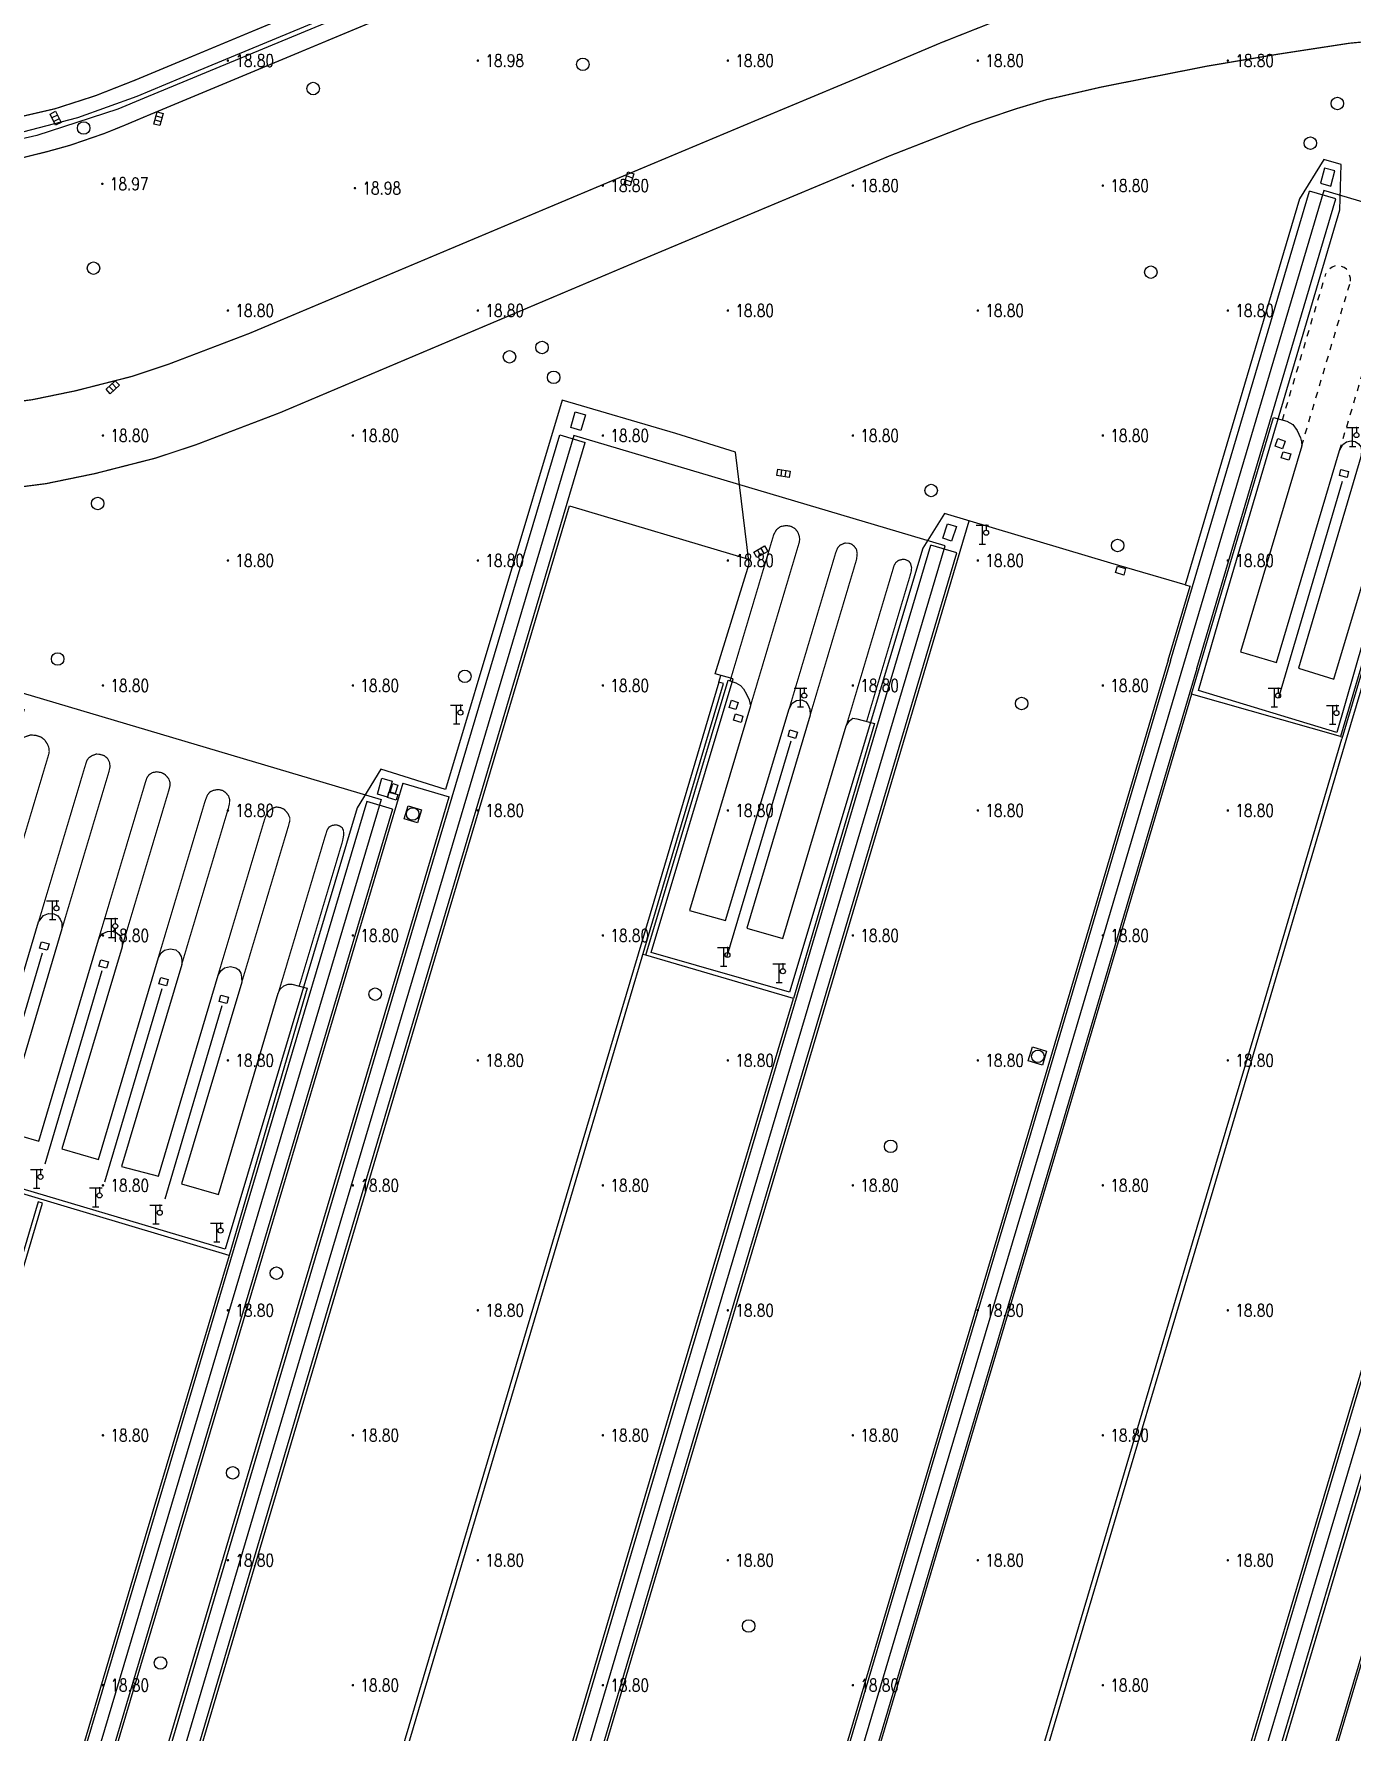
# Model space of a CAD drawing. Extents: x 404846 to 408477, y 3390929 to 3392894.
# Drawn here: x 405675.8 to 405781.2, y 3392080.7 to 3392216.5 of the extents above; entities that cross this region are included whole.
import ezdxf
from ezdxf.enums import TextEntityAlignment as Align

# ---------------------------------------------------------------- set-up
doc = ezdxf.new("R2010")
doc.units = 0
doc.header["$LTSCALE"] = 0.5
doc.header["$PDSIZE"] = 0.2
doc.linetypes.add('X6', pattern=[2, 1, -1])
doc.layers.get('0').update_dxf_attribs({"linetype": 'CONTINUOUS'})
for name, color, linetype in [('3221', 6, 'CONTINUOUS'), ('DLSS', 4, 'CONTINUOUS'), ('DMTZ', 3, 'CONTINUOUS'), ('FZTZ', 7, 'CONTINUOUS'), ('GCD', 1, 'CONTINUOUS'), ('GXYZ', 2, 'CONTINUOUS'), ('JMD', 6, 'CONTINUOUS'), ('SXSS', 5, 'CONTINUOUS'), ('ZBTZ', 3, 'CONTINUOUS')]:
    doc.layers.add(name, color=color, linetype=linetype)
doc.styles.add('HZ', font='rs.shx', dxfattribs={"width": 0.8, "bigfont": 'hztxt.shx'})
doc.linetypes.add('10422', pattern='A,0.75,[150,AAA.SHX,S=0.5,R=0,X=0,Y=0.5],1.5,[177,AAA.SHX,S=1,R=0,X=0,Y=0.4],0.75', length=3)
doc.linetypes.add('1161', pattern='A,0,[149,AAA.SHX,S=0.15,R=0,X=0,Y=0],-1.6', length=1.6)
doc.linetypes.add('444', pattern='A,4.5,[145,AAA.SHX,S=1,R=0,X=0,Y=1],4.5,-0.5,[146,AAA.SHX,S=1,R=0,X=0,Y=0],-0.5', length=10)
doc.linetypes.add('447', pattern='A,8,-1,[148,AAA.SHX,S=1,R=0,X=0,Y=0],-1', length=10)

# ---------------------------------------------------------------- blocks, each defined once
blk = doc.blocks.new('gc063')
for p, q in [((-1, 3), (1, 3)), ((0, 0), (0, 3)), ((0.6, 3), (0.6, 2.2)), ((-0.5, 0), (0.5, 0))]:
    blk.add_line(p, q)
blk.add_circle((0.6, 1.8), 0.4)
blk.add_point((0.6, 3))
blk.add_point((0.6, 3))
blk = doc.blocks.new('GC200')
at = {"linetype": 'Continuous', "const_width": 0.2, "flags": 128}
blk.add_lwpolyline([(-0.1, 0, 1), (0.1, 0, 1)], format="xyb", close=True, dxfattribs=at)
blk = doc.blocks.new('gc188')
blk.add_circle((0, 0), 1)
blk = doc.blocks.new('gc041')
for p, q in [((-1, 0.5), (1, 0.5)), ((-1, -0.5), (-1, 0.5)), ((-0.33, 0.5), (-0.33, -0.5)), ((0.33, 0.5), (0.33, -0.5)), ((1, 0.5), (1, -0.5)), ((1, -0.5), (-1, -0.5))]:
    blk.add_line(p, q)

msp = doc.modelspace()

# ---------------------------------------------------------------- linework, layer by layer
at = {"layer": '3221', "color": 6}
for points in [[(405706.649, 3391850.685, 18.768), (405713.45, 3391873.597, 18.754), (405724.524, 3391910.98, 19.064), (405747.301, 3391987.873, 18.801), (405752.403, 3392004.992, 18.933), (405764.451, 3392045.636, 18.664), (405769.767, 3392063.639, 18.898), (405778.372, 3392092.657, 19.108), (405786.346, 3392119.458, 18.959), (405797.526, 3392157.268, 18.912), (405808.752, 3392195.177, 19.006), (405779.027, 3392203.979, 19.006), (405767.798, 3392166.058, 18.912), (405756.626, 3392128.274, 18.959), (405748.655, 3392101.484, 19.108), (405740.042, 3392072.435, 18.898), (405734.729, 3392054.447, 18.664), (405722.687, 3392013.824, 18.933), (405717.577, 3391996.678, 18.801), (405694.8, 3391919.784, 19.064), (405683.732, 3391882.419, 18.754), (405676.931, 3391859.507, 18.768)], [(405656.815, 3391865.421, 18.904), (405663.947, 3391889.484, 18.832), (405673.601, 3391922.051, 19.102), (405682.555, 3391952.282, 19.021), (405698.002, 3392004.483, 18.826), (405714.597, 3392060.396, 18.702), (405728.27, 3392106.602, 18.868), (405737.271, 3392136.92, 18.824), (405748.746, 3392175.566, 18.854), (405719.028, 3392184.39, 18.854), (405707.553, 3392145.743, 18.824), (405698.548, 3392115.412, 18.868), (405684.878, 3392069.216, 18.702), (405668.283, 3392013.303, 18.826), (405668.276, 3392013.279, 18.826), (405652.831, 3391961.082, 19.021), (405643.879, 3391930.858, 19.102), (405634.225, 3391898.293, 18.832), (405627.093, 3391874.231, 18.904)], [(405591.149, 3391884.858, 18.832), (405598.223, 3391908.662, 18.706), (405611.076, 3391952.105, 19.111), (405624.605, 3391997.713, 18.694), (405633.198, 3392026.817, 18.71), (405649.716, 3392082.725, 18.648), (405656.256, 3392104.721, 18.913), (405663.755, 3392129.915, 18.994), (405673.907, 3392164.089, 18.841), (405703.623, 3392155.261, 18.841), (405693.469, 3392121.08, 18.994), (405685.969, 3392095.882, 18.913), (405679.431, 3392073.891, 18.648), (405679.446, 3392073.942, 18.648), (405662.929, 3392018.038, 18.71), (405654.331, 3391988.915, 18.694), (405640.8, 3391943.299, 19.111), (405627.938, 3391899.832, 18.706), (405620.865, 3391876.028, 18.832)]]:
    msp.add_polyline3d(points, close=True, dxfattribs=at)
at = {"layer": 'DLSS', "linetype": 'Continuous', "const_width": 0.1, "flags": 128}
for points, elevation in [([(405683.977, 3392212.837), (405694.634, 3392217.277), (405715.475, 3392225.967), (405735.762, 3392234.441), (405753.933, 3392242.026)], 18.648), ([(405685.131, 3392210.067), (405695.788, 3392214.508), (405716.63, 3392223.199), (405736.918, 3392231.672), (405755.089, 3392239.257)], 18.648), ([(405776.302, 3392223.373), (405774.025, 3392222.974), (405768.1, 3392221.888), (405764.438, 3392221.108), (405761.072, 3392220.209), (405757.731, 3392219.213), (405752.394, 3392217.388), (405748.406, 3392215.809), (405741.827, 3392213.03), (405733.218, 3392209.433), (405721.742, 3392204.62)], 18.766), ([(405828.07, 3392209.561), (405819.953, 3392211.911), (405816.414, 3392212.867), (405810.794, 3392214.244), (405806.958, 3392215), (405801.128, 3392215.835), (405794.946, 3392216.368), (405790.781, 3392216.463), (405787.188, 3392216.318), (405784.955, 3392216.138), (405781.075, 3392215.77)], 18.74), ([(405781.075, 3392215.77), (405775.351, 3392214.892), (405769.717, 3392213.942), (405761.26, 3392212.271), (405756.82, 3392211.248), (405754.355, 3392210.507), (405750.898, 3392209.332), (405744.35, 3392206.78), (405735.821, 3392203.216), (405724.349, 3392198.405)], 18.753), ([(405683.977, 3392212.837), (405680.755, 3392211.57), (405677.517, 3392210.527), (405674.904, 3392209.923), (405671.607, 3392209.353), (405668.297, 3392209.001), (405664.04, 3392208.791), (405661.636, 3392208.833), (405658.952, 3392208.989), (405655.078, 3392209.482), (405651.993, 3392210.033), (405648.87, 3392210.898), (405641.454, 3392213.141), (405637.223, 3392213.924)], 18.516), ([(405685.131, 3392210.067), (405682.975, 3392209.157), (405681.434, 3392208.537), (405678.71, 3392207.6), (405676.88, 3392207.094), (405674.05, 3392206.393), (405670.482, 3392205.793)], 18.478), ([(405693.078, 3392192.554), (405721.742, 3392204.62)], 18.639), ([(405724.349, 3392198.405), (405695.501, 3392186.198)], 18.639), ([(405671.602, 3392186.717), (405675.69, 3392187.244), (405679.193, 3392187.966), (405683.67, 3392189.109), (405686.589, 3392190.08), (405693.078, 3392192.554)], 18.638), ([(405624.948, 3392187.934), (405639.758, 3392183.651), (405643.281, 3392182.634), (405647.114, 3392181.598), (405649.406, 3392181.085), (405653.374, 3392180.392), (405656.694, 3392179.997), (405661.573, 3392179.665), (405666.986, 3392179.588), (405672.473, 3392179.97), (405676.813, 3392180.531), (405680.722, 3392181.335), (405685.587, 3392182.578), (405688.875, 3392183.671), (405695.501, 3392186.198)], 18.61), ([(405735.025, 3392176.449), (405735.243, 3392176.842), (405735.565, 3392177.097), (405736.05, 3392177.18), (405736.408, 3392177.115), (405736.728, 3392176.932), (405736.949, 3392176.661), (405737.07, 3392176.323), (405737.102, 3392176.083), (405737.069, 3392175.84)], 19.076), ([(405735.025, 3392176.449), (405731.539, 3392164.754)], 19.046), ([(405737.069, 3392175.84), (405733.17, 3392162.761)], 19.04), ([(405739.976, 3392174.974), (405740.132, 3392175.378), (405740.325, 3392175.605), (405740.707, 3392175.771), (405741.025, 3392175.768), (405741.242, 3392175.698), (405741.456, 3392175.529), (405741.65, 3392175.267), (405741.702, 3392174.932), (405741.655, 3392174.473)], 19.094), ([(405739.976, 3392174.974), (405736.262, 3392162.515)], 19.043), ([(405741.655, 3392174.473), (405737.941, 3392162.014)], 19.043), ([(405744.546, 3392173.612), (405744.654, 3392173.979), (405744.789, 3392174.214), (405745.016, 3392174.391), (405745.374, 3392174.484), (405745.563, 3392174.453), (405745.84, 3392174.324), (405745.971, 3392174.143), (405746.058, 3392173.796), (405746.022, 3392173.498), (405745.943, 3392173.195)], 19.128), ([(405744.546, 3392173.612), (405740.832, 3392161.152)], 19.043), ([(405745.943, 3392173.195), (405742.458, 3392161.502)], 19.046), ([(405674.572, 3392159.624), (405674.794, 3392160.004), (405675.064, 3392160.245), (405675.572, 3392160.421), (405676.019, 3392160.382), (405676.408, 3392160.254), (405676.694, 3392160.024), (405676.923, 3392159.675), (405677.03, 3392159.405), (405677.059, 3392159.102), (405677.026, 3392158.891)], 18.813), ([(405677.026, 3392158.891), (405673.208, 3392146.116)], 18.897), ([(405679.956, 3392158.015), (405680.084, 3392158.396), (405680.223, 3392158.589), (405680.491, 3392158.767), (405680.817, 3392158.889), (405681.089, 3392158.877), (405681.445, 3392158.77), (405681.718, 3392158.556), (405681.88, 3392158.236), (405681.931, 3392157.896), (405681.83, 3392157.455)], 18.812), ([(405679.956, 3392158.015), (405676.204, 3392145.462)], 18.897), ([(405681.83, 3392157.455), (405678.079, 3392144.904)], 18.897), ([(405684.742, 3392156.585), (405684.874, 3392156.991), (405685.05, 3392157.238), (405685.315, 3392157.408), (405685.669, 3392157.473), (405686.047, 3392157.406), (405686.323, 3392157.259), (405686.615, 3392156.925), (405686.714, 3392156.645), (405686.721, 3392156.348), (405686.637, 3392156.018)], 18.787), ([(405684.742, 3392156.585), (405680.993, 3392144.039)], 18.897), ([(405686.637, 3392156.018), (405682.888, 3392143.475)], 18.886), ([(405689.538, 3392155.151), (405685.791, 3392142.613)], 18.869), ([(405689.538, 3392155.151), (405689.719, 3392155.615), (405689.912, 3392155.856), (405690.172, 3392155.981), (405690.578, 3392156.057), (405690.933, 3392155.979), (405691.189, 3392155.8), (405691.414, 3392155.526), (405691.496, 3392155.252), (405691.48, 3392154.94), (405691.405, 3392154.593)], 18.79), ([(405691.405, 3392154.593), (405687.659, 3392142.058)], 18.852), ([(405694.31, 3392153.725), (405690.565, 3392141.194)], 18.852), ([(405696.208, 3392153.158), (405696.311, 3392153.566), (405696.31, 3392153.797), (405696.156, 3392154.133), (405695.861, 3392154.471), (405695.573, 3392154.598), (405695.22, 3392154.659), (405694.924, 3392154.558), (405694.672, 3392154.389), (405694.495, 3392154.183), (405694.31, 3392153.725)], 18.811), ([(405696.208, 3392153.158), (405692.464, 3392140.63)], 18.851), ([(405699.13, 3392152.285), (405695.388, 3392139.761)], 18.851), ([(405699.13, 3392152.285), (405699.307, 3392152.837), (405699.454, 3392153.053), (405699.694, 3392153.182), (405700.016, 3392153.23), (405700.284, 3392153.143), (405700.492, 3392153.009), (405700.596, 3392152.788), (405700.627, 3392152.449), (405700.515, 3392151.871)], 18.779), ([(405700.515, 3392151.871), (405697.068, 3392140.334)], 18.848)]:
    msp.add_lwpolyline(points, dxfattribs=dict(at, elevation=elevation))
at = {"layer": 'DLSS', "linetype": 'X6', "flags": 128}
for points, elevation in [([(405775.724, 3392185.613), (405779.198, 3392197.313)], 18.919), ([(405781.174, 3392196.726), (405781.174, 3392196.984), (405780.996, 3392197.481), (405780.843, 3392197.68), (405780.662, 3392197.823), (405780.299, 3392197.937), (405779.971, 3392197.954), (405779.693, 3392197.858), (405779.442, 3392197.678), (405779.302, 3392197.539), (405779.198, 3392197.313)], 18.895), ([(405777.265, 3392183.562), (405781.174, 3392196.726)], 18.922), ([(405780.298, 3392183.172), (405784.067, 3392195.867)], 18.922)]:
    msp.add_lwpolyline(points, dxfattribs=dict(at, elevation=elevation))
at = {"layer": 'DMTZ', "linetype": '10422', "flags": 128}
for points, elevation in [([(405780.374, 3392160.29), (405768.447, 3392163.683), (405775.002, 3392185.81), (405776.073, 3392185.518), (405776.325, 3392185.409), (405776.55, 3392185.263), (405776.895, 3392184.778), (405777.169, 3392184.209), (405777.257, 3392183.865), (405777.265, 3392183.562), (405772.377, 3392167.064), (405775.249, 3392166.223), (405780.298, 3392183.172), (405780.559, 3392183.672), (405780.847, 3392183.869), (405781.218, 3392183.948), (405781.533, 3392183.894), (405781.809, 3392183.717), (405782.028, 3392183.453), (405782.061, 3392183.08), (405782.005, 3392182.665), (405777.004, 3392165.763), (405779.834, 3392164.891), (405784.91, 3392181.802), (405785.148, 3392182.255), (405785.463, 3392182.442), (405785.857, 3392182.499), (405786.163, 3392182.464), (405786.871, 3392182.272), (405780.374, 3392160.29)], 19.088), ([(405733.17, 3392162.761), (405728.299, 3392146.371), (405731.174, 3392145.57), (405736.262, 3392162.515), (405736.498, 3392162.953), (405736.839, 3392163.189), (405737.288, 3392163.219), (405737.585, 3392163.061), (405737.759, 3392162.865), (405737.922, 3392162.484), (405737.941, 3392162.014), (405732.885, 3392144.957), (405735.755, 3392144.132), (405740.832, 3392161.152), (405741.077, 3392161.55), (405741.35, 3392161.755), (405741.685, 3392161.717), (405743.077, 3392161.33), (405736.599, 3392139.334), (405724.798, 3392142.789), (405731.383, 3392164.808), (405731.986, 3392164.602), (405732.372, 3392164.368), (405732.598, 3392164.112), (405732.858, 3392163.678), (405733.066, 3392163.22), (405733.17, 3392162.761)], 19.126)]:
    msp.add_lwpolyline(points, close=True, dxfattribs=dict(at, elevation=elevation))
for points, elevation in [([(405670.546, 3392148.088), (405671.87, 3392147.724), (405672.179, 3392147.612), (405672.531, 3392147.277), (405672.979, 3392146.635), (405673.085, 3392146.393), (405673.208, 3392146.116), (405668.499, 3392130.17), (405671.39, 3392129.34), (405676.204, 3392145.462), (405676.597, 3392145.964), (405676.993, 3392146.131), (405677.438, 3392146.099), (405677.76, 3392145.936), (405677.94, 3392145.684), (405678.058, 3392145.384), (405678.079, 3392144.904), (405673.307, 3392128.765), (405676.219, 3392127.928), (405680.993, 3392144.039), (405681.127, 3392144.298), (405681.307, 3392144.501), (405681.736, 3392144.702), (405682.105, 3392144.717), (405682.424, 3392144.613), (405682.658, 3392144.423), (405682.841, 3392144.147), (405682.887, 3392143.802), (405682.888, 3392143.475), (405678.064, 3392127.308), (405680.991, 3392126.454), (405685.791, 3392142.613)], 19.162), ([(405685.791, 3392142.613), (405686.005, 3392142.977), (405686.29, 3392143.211), (405686.739, 3392143.3), (405687.196, 3392143.216), (405687.433, 3392143.02), (405687.616, 3392142.698), (405687.673, 3392142.392), (405687.659, 3392142.058), (405682.841, 3392125.894), (405685.815, 3392125.106), (405690.565, 3392141.194), (405690.787, 3392141.55), (405691.089, 3392141.792), (405691.568, 3392141.897), (405691.994, 3392141.797), (405692.227, 3392141.629), (405692.402, 3392141.362), (405692.451, 3392141.032), (405692.464, 3392140.63), (405687.651, 3392124.513), (405690.602, 3392123.653), (405695.388, 3392139.761), (405695.545, 3392140.088), (405695.826, 3392140.349), (405696.172, 3392140.485), (405696.475, 3392140.491), (405697.704, 3392140.167), (405691.45, 3392118.777), (405664.225, 3392126.895)], 19.085)]:
    msp.add_lwpolyline(points, dxfattribs=dict(at, elevation=elevation))
at = {"layer": 'FZTZ', "linetype": 'Continuous', "flags": 128}
for points, elevation in [([(405775.365, 3392184.142), (405775.952, 3392183.936), (405775.738, 3392183.325), (405775.151, 3392183.531), (405775.365, 3392184.142)], 20.9), ([(405763.027, 3392173.217), (405762.382, 3392173.412), (405762.539, 3392173.93), (405763.183, 3392173.735), (405763.027, 3392173.217)], 19.69), ([(405732.186, 3392163.023), (405731.995, 3392162.446), (405731.459, 3392162.624), (405731.651, 3392163.2), (405732.186, 3392163.023)], 21.071), ([(405704.948, 3392156.406), (405704.739, 3392155.731), (405704.342, 3392155.854), (405704.552, 3392156.529), (405704.948, 3392156.406)], 20.028), ([(405704.116, 3392155.414), (405704.245, 3392155.855), (405704.953, 3392155.648), (405704.823, 3392155.206), (405704.116, 3392155.414)], 19.601), ([(405705.457, 3392153.714), (405705.778, 3392154.761), (405706.834, 3392154.438), (405706.513, 3392153.39), (405705.457, 3392153.714)], 18.845), ([(405756.862, 3392135.116), (405756.526, 3392134.01), (405755.39, 3392134.356), (405755.726, 3392135.462), (405756.862, 3392135.116)], 18.903)]:
    msp.add_lwpolyline(points, close=True, dxfattribs=dict(at, elevation=elevation))
at = {"layer": 'JMD', "linetype": '447', "flags": 128}
for points, elevation in [([(405816.503, 3392266.29), (405812.762, 3392264.878), (405805.715, 3392261.965), (405799.605, 3392259.524), (405785.217, 3392253.344), (405757.973, 3392241.903), (405742.912, 3392235.692), (405713.201, 3392223.206), (405684.653, 3392211.389)], 21.801), ([(405684.653, 3392211.389), (405682.538, 3392210.5), (405678.199, 3392209.071), (405676.075, 3392208.393), (405673.166, 3392207.719), (405667.786, 3392207.022), (405664.441, 3392206.824), (405662.514, 3392207.009), (405659.572, 3392207.234), (405658.228, 3392207.204), (405655.953, 3392207.459), (405652.163, 3392208.292), (405649.632, 3392208.925), (405646.658, 3392209.792), (405635.016, 3392213.558), (405632.1, 3392213.329)], 21.471)]:
    msp.add_lwpolyline(points, dxfattribs=dict(at, elevation=elevation))
at = {"layer": 'JMD', "linetype": '444', "flags": 128}
for points, elevation in [([(405771.093, 3392171.148), (405780.319, 3392202.448), (405780.42, 3392206.06), (405779.026, 3392206.458), (405777.091, 3392203.321), (405767.94, 3392172.435), (405761.996, 3392174.17)], 20.604), ([(405727.196, 3392184.533), (405718.103, 3392187.222), (405708.759, 3392156.053), (405703.58, 3392157.682), (405701.696, 3392154.579), (405691.144, 3392119.282), (405664.545, 3392127.167), (405675.087, 3392162.506)], 20.427), ([(405761.996, 3392174.17), (405748.678, 3392178.14), (405746.946, 3392175.376), (405736.283, 3392139.834), (405725.214, 3392143.024), (405731.775, 3392164.899), (405730.341, 3392165.308), (405733.058, 3392174.125), (405731.974, 3392183.058), (405727.196, 3392184.533)], 20.604), ([(405775.43, 3392163.42), (405780.537, 3392180.72)], 20.604), ([(405782.196, 3392167.948), (405780.072, 3392160.63), (405768.999, 3392163.986), (405771.093, 3392171.148)], 20.604), ([(405736.382, 3392159.913), (405731.257, 3392142.618)], 20.389), ([(405676.49, 3392142.967), (405671.917, 3392127.491)], 20.472), ([(405681.272, 3392141.558), (405676.699, 3392126.083)], 20.354), ([(405686.061, 3392140.114), (405681.487, 3392124.638)], 20.354), ([(405690.874, 3392138.748), (405686.3, 3392123.272)], 20.339)]:
    msp.add_lwpolyline(points, dxfattribs=dict(at, elevation=elevation))
at = {"layer": 'JMD', "linetype": 'Continuous', "flags": 128}
for points, elevation in [([(405776.239, 3392182.404), (405775.633, 3392182.584), (405775.782, 3392183.084), (405776.387, 3392182.905), (405776.239, 3392182.404)], 20.9), ([(405780.908, 3392181.025), (405780.285, 3392181.176), (405780.401, 3392181.653), (405781.024, 3392181.502), (405780.908, 3392181.025)], 21.071), ([(405732.414, 3392161.42), (405731.811, 3392161.604), (405731.964, 3392162.109), (405732.567, 3392161.926), (405732.414, 3392161.42)], 21.045), ([(405736.772, 3392160.146), (405736.169, 3392160.329), (405736.322, 3392160.835), (405736.925, 3392160.652), (405736.772, 3392160.146)], 21.045), ([(405676.898, 3392143.186), (405676.29, 3392143.359), (405676.435, 3392143.869), (405677.044, 3392143.696), (405676.898, 3392143.186)], 21.17), ([(405681.647, 3392141.754), (405681.038, 3392141.927), (405681.183, 3392142.437), (405681.792, 3392142.263), (405681.647, 3392141.754)], 21.105), ([(405686.445, 3392140.335), (405685.836, 3392140.509), (405685.981, 3392141.019), (405686.59, 3392140.845), (405686.445, 3392140.335)], 21.067), ([(405691.26, 3392138.926), (405690.652, 3392139.1), (405690.797, 3392139.61), (405691.406, 3392139.436), (405691.26, 3392138.926)], 21.067)]:
    msp.add_lwpolyline(points, close=True, dxfattribs=dict(at, elevation=elevation))
at = {"layer": 'SXSS', "linetype": 'Continuous', "flags": 128}
for points, elevation in [([(405780.826, 3392159.993), (405787.269, 3392181.656), (405786.927, 3392181.758), (405780.471, 3392160.098)], 18.891), ([(405702.045, 3392066.966), (405710.062, 3392094.038), (405718.783, 3392123.396), (405725.791, 3392146.995), (405731.008, 3392164.53), (405730.64, 3392164.639), (405725.423, 3392147.104), (405718.415, 3392123.505), (405709.694, 3392094.147), (405701.679, 3392067.075)], 18.835), ([(405746.781, 3392046.353), (405763.519, 3392102.831), (405768.166, 3392118.525), (405774.2, 3392138.857), (405780.471, 3392160.098)], 18.858), ([(405747.128, 3392046.25), (405763.873, 3392102.726), (405768.521, 3392118.42), (405774.554, 3392138.752), (405780.826, 3392159.993)], 18.858), ([(405664.691, 3392082.999), (405676.51, 3392122.953), (405676.163, 3392123.056), (405664.342, 3392083.103)], 18.787)]:
    msp.add_lwpolyline(points, dxfattribs=dict(at, elevation=elevation))
at = {"layer": 'ZBTZ', "linetype": '1161', "flags": 128}
for points, elevation in [([(405637.583, 3392213.857), (405640.98, 3392212.008), (405648.23, 3392209.849), (405651.589, 3392208.924), (405653.607, 3392208.529), (405658.597, 3392207.82), (405663.313, 3392207.553), (405666.18, 3392207.597), (405670.144, 3392207.921), (405674.939, 3392208.672), (405679.351, 3392209.818), (405684.088, 3392211.548), (405688.683, 3392213.452), (405698.529, 3392217.544), (405712.323, 3392223.347), (405730.142, 3392230.78)], 18.875), ([(405766.767, 3392166.363), (405777.894, 3392203.938)], 18.959), ([(405780.003, 3392203.314), (405777.894, 3392203.938)], 19.005), ([(405768.876, 3392165.739), (405780.003, 3392203.314)], 18.959), ([(405683.841, 3392069.524), (405697.507, 3392115.72), (405706.512, 3392146.052), (405717.909, 3392184.436)], 18.812), ([(405685.885, 3392068.917), (405699.548, 3392115.115), (405708.553, 3392145.446), (405719.951, 3392183.83)], 18.812), ([(405717.909, 3392184.436), (405719.951, 3392183.83)], 18.853), ([(405686.103, 3392068.853), (405699.774, 3392115.048), (405708.778, 3392145.379), (405718.688, 3392178.752)], 18.811), ([(405718.688, 3392178.752), (405733.014, 3392174.484)], 18.85), ([(405715.812, 3392060.036), (405729.491, 3392106.24), (405738.492, 3392136.557), (405750.664, 3392177.548)], 18.813), ([(405713.523, 3392060.715), (405727.203, 3392106.918), (405736.204, 3392137.236), (405747.599, 3392175.612)], 18.812), ([(405749.677, 3392174.994), (405747.599, 3392175.612)], 18.853), ([(405715.615, 3392060.094), (405729.282, 3392106.302), (405738.283, 3392136.619), (405749.677, 3392174.994)], 18.812), ([(405767.94, 3392172.435), (405768.332, 3392172.319)], 18.821), ([(405766.585, 3392166.417), (405768.332, 3392172.319)], 18.919), ([(405766.585, 3392166.417), (405755.413, 3392128.634), (405747.442, 3392101.844), (405738.828, 3392072.794), (405733.518, 3392054.806)], 18.908), ([(405766.771, 3392166.362), (405755.599, 3392128.579), (405747.627, 3392101.789), (405739.014, 3392072.739), (405733.691, 3392054.755)], 18.908), ([(405768.875, 3392165.739), (405757.703, 3392127.955), (405749.731, 3392101.164), (405741.119, 3392072.116), (405735.802, 3392054.129)], 18.908), ([(405730.64, 3392164.639), (405730.794, 3392165.179)], 18.826), ([(405768.447, 3392163.683), (405757.868, 3392127.906), (405749.896, 3392101.115), (405741.284, 3392072.067), (405735.972, 3392054.078)], 18.909), ([(405780.374, 3392160.29), (405780.516, 3392160.248)], 18.969), ([(405796.259, 3392157.642), (405785.079, 3392119.834), (405777.105, 3392093.034), (405768.5, 3392064.014), (405763.19, 3392046.01)], 18.908), ([(405796.479, 3392157.577), (405785.299, 3392119.769), (405777.325, 3392092.968), (405768.72, 3392063.949), (405763.41, 3392045.945)], 18.908), ([(405705.365, 3392156.562), (405694.714, 3392120.709), (405687.214, 3392095.511), (405680.696, 3392073.573)], 18.847), ([(405705.365, 3392156.562), (405709.062, 3392155.464)], 18.833), ([(405798.534, 3392156.969), (405787.354, 3392119.159), (405779.379, 3392092.358), (405770.775, 3392063.34), (405765.462, 3392045.336)], 18.908), ([(405798.77, 3392156.9), (405787.589, 3392119.09), (405779.615, 3392092.288), (405771.011, 3392063.271), (405765.699, 3392045.266)], 18.908), ([(405702.468, 3392155.102), (405692.451, 3392121.382), (405684.951, 3392096.185), (405678.426, 3392074.243)], 18.85), ([(405683.599, 3392069.596), (405697.282, 3392115.787), (405706.287, 3392146.119), (405709.062, 3392155.464)], 18.807), ([(405704.527, 3392154.491), (405702.468, 3392155.102)], 18.843), ([(405704.527, 3392154.491), (405694.509, 3392120.77), (405687.009, 3392095.572), (405680.485, 3392073.635)], 18.85), ([(405798.979, 3392143.989), (405789.714, 3392112.655), (405782.36, 3392087.859), (405774.92, 3392062.823), (405768.984, 3392042.691)], 18.989), ([(405799.162, 3392143.935), (405789.896, 3392112.602), (405782.542, 3392087.805), (405775.102, 3392062.769), (405769.164, 3392042.637)], 18.989), ([(405724.798, 3392142.789), (405724.563, 3392142.859)], 18.826), ([(405713.294, 3392060.783), (405726.945, 3392106.995), (405736.599, 3392139.334)], 18.799), ([(405691.45, 3392118.777), (405684.744, 3392096.246), (405678.219, 3392074.304)], 18.849)]:
    msp.add_lwpolyline(points, dxfattribs=dict(at, elevation=elevation))
for points, elevation in [([(405778.772, 3392204.566), (405779.588, 3392204.343), (405779.919, 3392205.55), (405779.103, 3392205.774), (405778.772, 3392204.566)], 18.819), ([(405719.153, 3392186.281), (405719.969, 3392186.042), (405719.598, 3392184.78), (405718.782, 3392185.019), (405719.153, 3392186.281)], 18.925), ([(405748.922, 3392177.319), (405749.636, 3392177.089), (405749.261, 3392175.927), (405748.547, 3392176.157), (405748.922, 3392177.319)], 19.238), ([(405703.682, 3392156.955), (405704.498, 3392156.716), (405704.127, 3392155.454), (405703.312, 3392155.693), (405703.682, 3392156.955)], 18.728)]:
    msp.add_lwpolyline(points, close=True, dxfattribs=dict(at, elevation=elevation))

# ---------------------------------------------------------------- block references
at = {"layer": 'DLSS', "linetype": 'Continuous', "xscale": 0.5, "yscale": 0.5}
for p in [(405781.345, 3392183.51, 19.096), (405751.722, 3392175.7, 19.297), (405737.166, 3392162.668, 19.187), (405775.078, 3392162.667, 19.202), (405709.658, 3392161.311, 18.826), (405779.749, 3392161.274, 19.233), (405677.334, 3392145.653, 19.187), (405682.045, 3392144.224, 19.187), (405731.03, 3392141.912, 19.025), (405735.458, 3392140.608, 19.025), (405676.057, 3392124.161, 19.187), (405680.785, 3392122.669, 19.128), (405685.601, 3392121.289, 19.069), (405690.471, 3392119.856, 19.024)]:
    msp.add_blockref('gc063', p, dxfattribs=at)
at = {"layer": 'GCD', "linetype": 'Continuous'}
ref = msp.add_blockref('GC200', (405691.358, 3392214.379, 18.8), dxfattribs=dict(at, xscale=0.5, yscale=0.5, zscale=0.5))
ref.add_attrib('height', '18.80', dxfattribs={"linetype": 'Continuous', "height": 1, "style": 'HZ', "width": 0.8}).set_placement((405691.958, 3392214.379, 18.8), align=Align.MIDDLE_LEFT)
ref = msp.add_blockref('GC200', (405711.358, 3392214.379, 18.982), dxfattribs=dict(at, xscale=0.5, yscale=0.5, zscale=0.5))
ref.add_attrib('height', '18.98', dxfattribs={"linetype": 'Continuous', "height": 1, "style": 'HZ', "width": 0.8}).set_placement((405711.958, 3392214.379, 18.982), align=Align.MIDDLE_LEFT)
ref = msp.add_blockref('GC200', (405731.358, 3392214.379, 18.8), dxfattribs=dict(at, xscale=0.5, yscale=0.5, zscale=0.5))
ref.add_attrib('height', '18.80', dxfattribs={"linetype": 'Continuous', "height": 1, "style": 'HZ', "width": 0.8}).set_placement((405731.958, 3392214.379, 18.8), align=Align.MIDDLE_LEFT)
ref = msp.add_blockref('GC200', (405751.358, 3392214.379, 18.8), dxfattribs=dict(at, xscale=0.5, yscale=0.5, zscale=0.5))
ref.add_attrib('height', '18.80', dxfattribs={"linetype": 'Continuous', "height": 1, "style": 'HZ', "width": 0.8}).set_placement((405751.958, 3392214.379, 18.8), align=Align.MIDDLE_LEFT)
ref = msp.add_blockref('GC200', (405771.358, 3392214.379, 18.8), dxfattribs=dict(at, xscale=0.5, yscale=0.5, zscale=0.5))
ref.add_attrib('height', '18.80', dxfattribs={"linetype": 'Continuous', "height": 1, "style": 'HZ', "width": 0.8}).set_placement((405771.958, 3392214.379, 18.8), align=Align.MIDDLE_LEFT)
ref = msp.add_blockref('GC200', (405681.312, 3392204.523, 18.974), dxfattribs=dict(at, xscale=0.5, yscale=0.5, zscale=0.5))
ref.add_attrib('height', '18.97', dxfattribs={"linetype": 'Continuous', "height": 1, "style": 'HZ', "width": 0.8}).set_placement((405681.912, 3392204.523, 18.974), align=Align.MIDDLE_LEFT)
ref = msp.add_blockref('GC200', (405701.52, 3392204.176, 18.982), dxfattribs=dict(at, xscale=0.5, yscale=0.5, zscale=0.5))
ref.add_attrib('height', '18.98', dxfattribs={"linetype": 'Continuous', "height": 1, "style": 'HZ', "width": 0.8}).set_placement((405702.12, 3392204.176, 18.982), align=Align.MIDDLE_LEFT)
ref = msp.add_blockref('GC200', (405721.358, 3392204.379, 18.8), dxfattribs=dict(at, xscale=0.5, yscale=0.5, zscale=0.5))
ref.add_attrib('height', '18.80', dxfattribs={"linetype": 'Continuous', "height": 1, "style": 'HZ', "width": 0.8}).set_placement((405721.958, 3392204.379, 18.8), align=Align.MIDDLE_LEFT)
ref = msp.add_blockref('GC200', (405741.358, 3392204.379, 18.8), dxfattribs=dict(at, xscale=0.5, yscale=0.5, zscale=0.5))
ref.add_attrib('height', '18.80', dxfattribs={"linetype": 'Continuous', "height": 1, "style": 'HZ', "width": 0.8}).set_placement((405741.958, 3392204.379, 18.8), align=Align.MIDDLE_LEFT)
ref = msp.add_blockref('GC200', (405761.358, 3392204.379, 18.8), dxfattribs=dict(at, xscale=0.5, yscale=0.5, zscale=0.5))
ref.add_attrib('height', '18.80', dxfattribs={"linetype": 'Continuous', "height": 1, "style": 'HZ', "width": 0.8}).set_placement((405761.958, 3392204.379, 18.8), align=Align.MIDDLE_LEFT)
ref = msp.add_blockref('GC200', (405691.358, 3392194.379, 18.8), dxfattribs=dict(at, xscale=0.5, yscale=0.5, zscale=0.5))
ref.add_attrib('height', '18.80', dxfattribs={"linetype": 'Continuous', "height": 1, "style": 'HZ', "width": 0.8}).set_placement((405691.958, 3392194.379, 18.8), align=Align.MIDDLE_LEFT)
ref = msp.add_blockref('GC200', (405711.358, 3392194.379, 18.8), dxfattribs=dict(at, xscale=0.5, yscale=0.5, zscale=0.5))
ref.add_attrib('height', '18.80', dxfattribs={"linetype": 'Continuous', "height": 1, "style": 'HZ', "width": 0.8}).set_placement((405711.958, 3392194.379, 18.8), align=Align.MIDDLE_LEFT)
ref = msp.add_blockref('GC200', (405731.358, 3392194.379, 18.8), dxfattribs=dict(at, xscale=0.5, yscale=0.5, zscale=0.5))
ref.add_attrib('height', '18.80', dxfattribs={"linetype": 'Continuous', "height": 1, "style": 'HZ', "width": 0.8}).set_placement((405731.958, 3392194.379, 18.8), align=Align.MIDDLE_LEFT)
ref = msp.add_blockref('GC200', (405751.358, 3392194.379, 18.8), dxfattribs=dict(at, xscale=0.5, yscale=0.5, zscale=0.5))
ref.add_attrib('height', '18.80', dxfattribs={"linetype": 'Continuous', "height": 1, "style": 'HZ', "width": 0.8}).set_placement((405751.958, 3392194.379, 18.8), align=Align.MIDDLE_LEFT)
ref = msp.add_blockref('GC200', (405771.358, 3392194.379, 18.8), dxfattribs=dict(at, xscale=0.5, yscale=0.5, zscale=0.5))
ref.add_attrib('height', '18.80', dxfattribs={"linetype": 'Continuous', "height": 1, "style": 'HZ', "width": 0.8}).set_placement((405771.958, 3392194.379, 18.8), align=Align.MIDDLE_LEFT)
ref = msp.add_blockref('GC200', (405681.358, 3392184.379, 18.8), dxfattribs=dict(at, xscale=0.5, yscale=0.5, zscale=0.5))
ref.add_attrib('height', '18.80', dxfattribs={"linetype": 'Continuous', "height": 1, "style": 'HZ', "width": 0.8}).set_placement((405681.958, 3392184.379, 18.8), align=Align.MIDDLE_LEFT)
ref = msp.add_blockref('GC200', (405701.358, 3392184.379, 18.8), dxfattribs=dict(at, xscale=0.5, yscale=0.5, zscale=0.5))
ref.add_attrib('height', '18.80', dxfattribs={"linetype": 'Continuous', "height": 1, "style": 'HZ', "width": 0.8}).set_placement((405701.958, 3392184.379, 18.8), align=Align.MIDDLE_LEFT)
ref = msp.add_blockref('GC200', (405721.358, 3392184.379, 18.8), dxfattribs=dict(at, xscale=0.5, yscale=0.5, zscale=0.5))
ref.add_attrib('height', '18.80', dxfattribs={"linetype": 'Continuous', "height": 1, "style": 'HZ', "width": 0.8}).set_placement((405721.958, 3392184.379, 18.8), align=Align.MIDDLE_LEFT)
ref = msp.add_blockref('GC200', (405741.358, 3392184.379, 18.8), dxfattribs=dict(at, xscale=0.5, yscale=0.5, zscale=0.5))
ref.add_attrib('height', '18.80', dxfattribs={"linetype": 'Continuous', "height": 1, "style": 'HZ', "width": 0.8}).set_placement((405741.958, 3392184.379, 18.8), align=Align.MIDDLE_LEFT)
ref = msp.add_blockref('GC200', (405761.358, 3392184.379, 18.8), dxfattribs=dict(at, xscale=0.5, yscale=0.5, zscale=0.5))
ref.add_attrib('height', '18.80', dxfattribs={"linetype": 'Continuous', "height": 1, "style": 'HZ', "width": 0.8}).set_placement((405761.958, 3392184.379, 18.8), align=Align.MIDDLE_LEFT)
ref = msp.add_blockref('GC200', (405691.358, 3392174.379, 18.8), dxfattribs=dict(at, xscale=0.5, yscale=0.5, zscale=0.5))
ref.add_attrib('height', '18.80', dxfattribs={"linetype": 'Continuous', "height": 1, "style": 'HZ', "width": 0.8}).set_placement((405691.958, 3392174.379, 18.8), align=Align.MIDDLE_LEFT)
ref = msp.add_blockref('GC200', (405711.358, 3392174.379, 18.8), dxfattribs=dict(at, xscale=0.5, yscale=0.5, zscale=0.5))
ref.add_attrib('height', '18.80', dxfattribs={"linetype": 'Continuous', "height": 1, "style": 'HZ', "width": 0.8}).set_placement((405711.958, 3392174.379, 18.8), align=Align.MIDDLE_LEFT)
ref = msp.add_blockref('GC200', (405731.358, 3392174.379, 18.8), dxfattribs=dict(at, xscale=0.5, yscale=0.5, zscale=0.5))
ref.add_attrib('height', '18.80', dxfattribs={"linetype": 'Continuous', "height": 1, "style": 'HZ', "width": 0.8}).set_placement((405731.958, 3392174.379, 18.8), align=Align.MIDDLE_LEFT)
ref = msp.add_blockref('GC200', (405751.358, 3392174.379, 18.8), dxfattribs=dict(at, xscale=0.5, yscale=0.5, zscale=0.5))
ref.add_attrib('height', '18.80', dxfattribs={"linetype": 'Continuous', "height": 1, "style": 'HZ', "width": 0.8}).set_placement((405751.958, 3392174.379, 18.8), align=Align.MIDDLE_LEFT)
ref = msp.add_blockref('GC200', (405771.358, 3392174.379, 18.8), dxfattribs=dict(at, xscale=0.5, yscale=0.5, zscale=0.5))
ref.add_attrib('height', '18.80', dxfattribs={"linetype": 'Continuous', "height": 1, "style": 'HZ', "width": 0.8}).set_placement((405771.958, 3392174.379, 18.8), align=Align.MIDDLE_LEFT)
ref = msp.add_blockref('GC200', (405681.358, 3392164.379, 18.8), dxfattribs=dict(at, xscale=0.5, yscale=0.5, zscale=0.5))
ref.add_attrib('height', '18.80', dxfattribs={"linetype": 'Continuous', "height": 1, "style": 'HZ', "width": 0.8}).set_placement((405681.958, 3392164.379, 18.8), align=Align.MIDDLE_LEFT)
ref = msp.add_blockref('GC200', (405701.358, 3392164.379, 18.8), dxfattribs=dict(at, xscale=0.5, yscale=0.5, zscale=0.5))
ref.add_attrib('height', '18.80', dxfattribs={"linetype": 'Continuous', "height": 1, "style": 'HZ', "width": 0.8}).set_placement((405701.958, 3392164.379, 18.8), align=Align.MIDDLE_LEFT)
ref = msp.add_blockref('GC200', (405721.358, 3392164.379, 18.8), dxfattribs=dict(at, xscale=0.5, yscale=0.5, zscale=0.5))
ref.add_attrib('height', '18.80', dxfattribs={"linetype": 'Continuous', "height": 1, "style": 'HZ', "width": 0.8}).set_placement((405721.958, 3392164.379, 18.8), align=Align.MIDDLE_LEFT)
ref = msp.add_blockref('GC200', (405741.358, 3392164.379, 18.8), dxfattribs=dict(at, xscale=0.5, yscale=0.5, zscale=0.5))
ref.add_attrib('height', '18.80', dxfattribs={"linetype": 'Continuous', "height": 1, "style": 'HZ', "width": 0.8}).set_placement((405741.958, 3392164.379, 18.8), align=Align.MIDDLE_LEFT)
ref = msp.add_blockref('GC200', (405761.358, 3392164.379, 18.8), dxfattribs=dict(at, xscale=0.5, yscale=0.5, zscale=0.5))
ref.add_attrib('height', '18.80', dxfattribs={"linetype": 'Continuous', "height": 1, "style": 'HZ', "width": 0.8}).set_placement((405761.958, 3392164.379, 18.8), align=Align.MIDDLE_LEFT)
ref = msp.add_blockref('GC200', (405691.358, 3392154.379, 18.8), dxfattribs=dict(at, xscale=0.5, yscale=0.5, zscale=0.5))
ref.add_attrib('height', '18.80', dxfattribs={"linetype": 'Continuous', "height": 1, "style": 'HZ', "width": 0.8}).set_placement((405691.958, 3392154.379, 18.8), align=Align.MIDDLE_LEFT)
ref = msp.add_blockref('GC200', (405711.358, 3392154.379, 18.8), dxfattribs=dict(at, xscale=0.5, yscale=0.5, zscale=0.5))
ref.add_attrib('height', '18.80', dxfattribs={"linetype": 'Continuous', "height": 1, "style": 'HZ', "width": 0.8}).set_placement((405711.958, 3392154.379, 18.8), align=Align.MIDDLE_LEFT)
ref = msp.add_blockref('GC200', (405731.358, 3392154.379, 18.8), dxfattribs=dict(at, xscale=0.5, yscale=0.5, zscale=0.5))
ref.add_attrib('height', '18.80', dxfattribs={"linetype": 'Continuous', "height": 1, "style": 'HZ', "width": 0.8}).set_placement((405731.958, 3392154.379, 18.8), align=Align.MIDDLE_LEFT)
ref = msp.add_blockref('GC200', (405751.358, 3392154.379, 18.8), dxfattribs=dict(at, xscale=0.5, yscale=0.5, zscale=0.5))
ref.add_attrib('height', '18.80', dxfattribs={"linetype": 'Continuous', "height": 1, "style": 'HZ', "width": 0.8}).set_placement((405751.958, 3392154.379, 18.8), align=Align.MIDDLE_LEFT)
ref = msp.add_blockref('GC200', (405771.358, 3392154.379, 18.8), dxfattribs=dict(at, xscale=0.5, yscale=0.5, zscale=0.5))
ref.add_attrib('height', '18.80', dxfattribs={"linetype": 'Continuous', "height": 1, "style": 'HZ', "width": 0.8}).set_placement((405771.958, 3392154.379, 18.8), align=Align.MIDDLE_LEFT)
ref = msp.add_blockref('GC200', (405681.358, 3392144.379, 18.8), dxfattribs=dict(at, xscale=0.5, yscale=0.5, zscale=0.5))
ref.add_attrib('height', '18.80', dxfattribs={"linetype": 'Continuous', "height": 1, "style": 'HZ', "width": 0.8}).set_placement((405681.958, 3392144.379, 18.8), align=Align.MIDDLE_LEFT)
ref = msp.add_blockref('GC200', (405701.358, 3392144.379, 18.8), dxfattribs=dict(at, xscale=0.5, yscale=0.5, zscale=0.5))
ref.add_attrib('height', '18.80', dxfattribs={"linetype": 'Continuous', "height": 1, "style": 'HZ', "width": 0.8}).set_placement((405701.958, 3392144.379, 18.8), align=Align.MIDDLE_LEFT)
ref = msp.add_blockref('GC200', (405721.358, 3392144.379, 18.8), dxfattribs=dict(at, xscale=0.5, yscale=0.5, zscale=0.5))
ref.add_attrib('height', '18.80', dxfattribs={"linetype": 'Continuous', "height": 1, "style": 'HZ', "width": 0.8}).set_placement((405721.958, 3392144.379, 18.8), align=Align.MIDDLE_LEFT)
ref = msp.add_blockref('GC200', (405741.358, 3392144.379, 18.8), dxfattribs=dict(at, xscale=0.5, yscale=0.5, zscale=0.5))
ref.add_attrib('height', '18.80', dxfattribs={"linetype": 'Continuous', "height": 1, "style": 'HZ', "width": 0.8}).set_placement((405741.958, 3392144.379, 18.8), align=Align.MIDDLE_LEFT)
ref = msp.add_blockref('GC200', (405761.358, 3392144.379, 18.8), dxfattribs=dict(at, xscale=0.5, yscale=0.5, zscale=0.5))
ref.add_attrib('height', '18.80', dxfattribs={"linetype": 'Continuous', "height": 1, "style": 'HZ', "width": 0.8}).set_placement((405761.958, 3392144.379, 18.8), align=Align.MIDDLE_LEFT)
ref = msp.add_blockref('GC200', (405691.358, 3392134.379, 18.8), dxfattribs=dict(at, xscale=0.5, yscale=0.5, zscale=0.5))
ref.add_attrib('height', '18.80', dxfattribs={"linetype": 'Continuous', "height": 1, "style": 'HZ', "width": 0.8}).set_placement((405691.958, 3392134.379, 18.8), align=Align.MIDDLE_LEFT)
ref = msp.add_blockref('GC200', (405711.358, 3392134.379, 18.8), dxfattribs=dict(at, xscale=0.5, yscale=0.5, zscale=0.5))
ref.add_attrib('height', '18.80', dxfattribs={"linetype": 'Continuous', "height": 1, "style": 'HZ', "width": 0.8}).set_placement((405711.958, 3392134.379, 18.8), align=Align.MIDDLE_LEFT)
ref = msp.add_blockref('GC200', (405731.358, 3392134.379, 18.8), dxfattribs=dict(at, xscale=0.5, yscale=0.5, zscale=0.5))
ref.add_attrib('height', '18.80', dxfattribs={"linetype": 'Continuous', "height": 1, "style": 'HZ', "width": 0.8}).set_placement((405731.958, 3392134.379, 18.8), align=Align.MIDDLE_LEFT)
ref = msp.add_blockref('GC200', (405751.358, 3392134.379, 18.8), dxfattribs=dict(at, xscale=0.5, yscale=0.5, zscale=0.5))
ref.add_attrib('height', '18.80', dxfattribs={"linetype": 'Continuous', "height": 1, "style": 'HZ', "width": 0.8}).set_placement((405751.958, 3392134.379, 18.8), align=Align.MIDDLE_LEFT)
ref = msp.add_blockref('GC200', (405771.358, 3392134.379, 18.8), dxfattribs=dict(at, xscale=0.5, yscale=0.5, zscale=0.5))
ref.add_attrib('height', '18.80', dxfattribs={"linetype": 'Continuous', "height": 1, "style": 'HZ', "width": 0.8}).set_placement((405771.958, 3392134.379, 18.8), align=Align.MIDDLE_LEFT)
ref = msp.add_blockref('GC200', (405681.358, 3392124.379, 18.8), dxfattribs=dict(at, xscale=0.5, yscale=0.5, zscale=0.5))
ref.add_attrib('height', '18.80', dxfattribs={"linetype": 'Continuous', "height": 1, "style": 'HZ', "width": 0.8}).set_placement((405681.958, 3392124.379, 18.8), align=Align.MIDDLE_LEFT)
ref = msp.add_blockref('GC200', (405701.358, 3392124.379, 18.8), dxfattribs=dict(at, xscale=0.5, yscale=0.5, zscale=0.5))
ref.add_attrib('height', '18.80', dxfattribs={"linetype": 'Continuous', "height": 1, "style": 'HZ', "width": 0.8}).set_placement((405701.958, 3392124.379, 18.8), align=Align.MIDDLE_LEFT)
ref = msp.add_blockref('GC200', (405721.358, 3392124.379, 18.8), dxfattribs=dict(at, xscale=0.5, yscale=0.5, zscale=0.5))
ref.add_attrib('height', '18.80', dxfattribs={"linetype": 'Continuous', "height": 1, "style": 'HZ', "width": 0.8}).set_placement((405721.958, 3392124.379, 18.8), align=Align.MIDDLE_LEFT)
ref = msp.add_blockref('GC200', (405741.358, 3392124.379, 18.8), dxfattribs=dict(at, xscale=0.5, yscale=0.5, zscale=0.5))
ref.add_attrib('height', '18.80', dxfattribs={"linetype": 'Continuous', "height": 1, "style": 'HZ', "width": 0.8}).set_placement((405741.958, 3392124.379, 18.8), align=Align.MIDDLE_LEFT)
ref = msp.add_blockref('GC200', (405761.358, 3392124.379, 18.8), dxfattribs=dict(at, xscale=0.5, yscale=0.5, zscale=0.5))
ref.add_attrib('height', '18.80', dxfattribs={"linetype": 'Continuous', "height": 1, "style": 'HZ', "width": 0.8}).set_placement((405761.958, 3392124.379, 18.8), align=Align.MIDDLE_LEFT)
ref = msp.add_blockref('GC200', (405691.358, 3392114.379, 18.8), dxfattribs=dict(at, xscale=0.5, yscale=0.5, zscale=0.5))
ref.add_attrib('height', '18.80', dxfattribs={"linetype": 'Continuous', "height": 1, "style": 'HZ', "width": 0.8}).set_placement((405691.958, 3392114.379, 18.8), align=Align.MIDDLE_LEFT)
ref = msp.add_blockref('GC200', (405711.358, 3392114.379, 18.8), dxfattribs=dict(at, xscale=0.5, yscale=0.5, zscale=0.5))
ref.add_attrib('height', '18.80', dxfattribs={"linetype": 'Continuous', "height": 1, "style": 'HZ', "width": 0.8}).set_placement((405711.958, 3392114.379, 18.8), align=Align.MIDDLE_LEFT)
ref = msp.add_blockref('GC200', (405731.358, 3392114.379, 18.8), dxfattribs=dict(at, xscale=0.5, yscale=0.5, zscale=0.5))
ref.add_attrib('height', '18.80', dxfattribs={"linetype": 'Continuous', "height": 1, "style": 'HZ', "width": 0.8}).set_placement((405731.958, 3392114.379, 18.8), align=Align.MIDDLE_LEFT)
ref = msp.add_blockref('GC200', (405751.358, 3392114.379, 18.8), dxfattribs=dict(at, xscale=0.5, yscale=0.5, zscale=0.5))
ref.add_attrib('height', '18.80', dxfattribs={"linetype": 'Continuous', "height": 1, "style": 'HZ', "width": 0.8}).set_placement((405751.958, 3392114.379, 18.8), align=Align.MIDDLE_LEFT)
ref = msp.add_blockref('GC200', (405771.358, 3392114.379, 18.8), dxfattribs=dict(at, xscale=0.5, yscale=0.5, zscale=0.5))
ref.add_attrib('height', '18.80', dxfattribs={"linetype": 'Continuous', "height": 1, "style": 'HZ', "width": 0.8}).set_placement((405771.958, 3392114.379, 18.8), align=Align.MIDDLE_LEFT)
ref = msp.add_blockref('GC200', (405681.358, 3392104.379, 18.8), dxfattribs=dict(at, xscale=0.5, yscale=0.5, zscale=0.5))
ref.add_attrib('height', '18.80', dxfattribs={"linetype": 'Continuous', "height": 1, "style": 'HZ', "width": 0.8}).set_placement((405681.958, 3392104.379, 18.8), align=Align.MIDDLE_LEFT)
ref = msp.add_blockref('GC200', (405701.358, 3392104.379, 18.8), dxfattribs=dict(at, xscale=0.5, yscale=0.5, zscale=0.5))
ref.add_attrib('height', '18.80', dxfattribs={"linetype": 'Continuous', "height": 1, "style": 'HZ', "width": 0.8}).set_placement((405701.958, 3392104.379, 18.8), align=Align.MIDDLE_LEFT)
ref = msp.add_blockref('GC200', (405721.358, 3392104.379, 18.8), dxfattribs=dict(at, xscale=0.5, yscale=0.5, zscale=0.5))
ref.add_attrib('height', '18.80', dxfattribs={"linetype": 'Continuous', "height": 1, "style": 'HZ', "width": 0.8}).set_placement((405721.958, 3392104.379, 18.8), align=Align.MIDDLE_LEFT)
ref = msp.add_blockref('GC200', (405741.358, 3392104.379, 18.8), dxfattribs=dict(at, xscale=0.5, yscale=0.5, zscale=0.5))
ref.add_attrib('height', '18.80', dxfattribs={"linetype": 'Continuous', "height": 1, "style": 'HZ', "width": 0.8}).set_placement((405741.958, 3392104.379, 18.8), align=Align.MIDDLE_LEFT)
ref = msp.add_blockref('GC200', (405761.358, 3392104.379, 18.8), dxfattribs=dict(at, xscale=0.5, yscale=0.5, zscale=0.5))
ref.add_attrib('height', '18.80', dxfattribs={"linetype": 'Continuous', "height": 1, "style": 'HZ', "width": 0.8}).set_placement((405761.958, 3392104.379, 18.8), align=Align.MIDDLE_LEFT)
ref = msp.add_blockref('GC200', (405691.358, 3392094.379, 18.8), dxfattribs=dict(at, xscale=0.5, yscale=0.5, zscale=0.5))
ref.add_attrib('height', '18.80', dxfattribs={"linetype": 'Continuous', "height": 1, "style": 'HZ', "width": 0.8}).set_placement((405691.958, 3392094.379, 18.8), align=Align.MIDDLE_LEFT)
ref = msp.add_blockref('GC200', (405711.358, 3392094.379, 18.8), dxfattribs=dict(at, xscale=0.5, yscale=0.5, zscale=0.5))
ref.add_attrib('height', '18.80', dxfattribs={"linetype": 'Continuous', "height": 1, "style": 'HZ', "width": 0.8}).set_placement((405711.958, 3392094.379, 18.8), align=Align.MIDDLE_LEFT)
ref = msp.add_blockref('GC200', (405731.358, 3392094.379, 18.8), dxfattribs=dict(at, xscale=0.5, yscale=0.5, zscale=0.5))
ref.add_attrib('height', '18.80', dxfattribs={"linetype": 'Continuous', "height": 1, "style": 'HZ', "width": 0.8}).set_placement((405731.958, 3392094.379, 18.8), align=Align.MIDDLE_LEFT)
ref = msp.add_blockref('GC200', (405751.358, 3392094.379, 18.8), dxfattribs=dict(at, xscale=0.5, yscale=0.5, zscale=0.5))
ref.add_attrib('height', '18.80', dxfattribs={"linetype": 'Continuous', "height": 1, "style": 'HZ', "width": 0.8}).set_placement((405751.958, 3392094.379, 18.8), align=Align.MIDDLE_LEFT)
ref = msp.add_blockref('GC200', (405771.358, 3392094.379, 18.8), dxfattribs=dict(at, xscale=0.5, yscale=0.5, zscale=0.5))
ref.add_attrib('height', '18.80', dxfattribs={"linetype": 'Continuous', "height": 1, "style": 'HZ', "width": 0.8}).set_placement((405771.958, 3392094.379, 18.8), align=Align.MIDDLE_LEFT)
ref = msp.add_blockref('GC200', (405681.358, 3392084.379, 18.8), dxfattribs=dict(at, xscale=0.5, yscale=0.5, zscale=0.5))
ref.add_attrib('height', '18.80', dxfattribs={"linetype": 'Continuous', "height": 1, "style": 'HZ', "width": 0.8}).set_placement((405681.958, 3392084.379, 18.8), align=Align.MIDDLE_LEFT)
ref = msp.add_blockref('GC200', (405701.358, 3392084.379, 18.8), dxfattribs=dict(at, xscale=0.5, yscale=0.5, zscale=0.5))
ref.add_attrib('height', '18.80', dxfattribs={"linetype": 'Continuous', "height": 1, "style": 'HZ', "width": 0.8}).set_placement((405701.958, 3392084.379, 18.8), align=Align.MIDDLE_LEFT)
ref = msp.add_blockref('GC200', (405721.358, 3392084.379, 18.8), dxfattribs=dict(at, xscale=0.5, yscale=0.5, zscale=0.5))
ref.add_attrib('height', '18.80', dxfattribs={"linetype": 'Continuous', "height": 1, "style": 'HZ', "width": 0.8}).set_placement((405721.958, 3392084.379, 18.8), align=Align.MIDDLE_LEFT)
ref = msp.add_blockref('GC200', (405741.358, 3392084.379, 18.8), dxfattribs=dict(at, xscale=0.5, yscale=0.5, zscale=0.5))
ref.add_attrib('height', '18.80', dxfattribs={"linetype": 'Continuous', "height": 1, "style": 'HZ', "width": 0.8}).set_placement((405741.958, 3392084.379, 18.8), align=Align.MIDDLE_LEFT)
ref = msp.add_blockref('GC200', (405761.358, 3392084.379, 18.8), dxfattribs=dict(at, xscale=0.5, yscale=0.5, zscale=0.5))
ref.add_attrib('height', '18.80', dxfattribs={"linetype": 'Continuous', "height": 1, "style": 'HZ', "width": 0.8}).set_placement((405761.958, 3392084.379, 18.8), align=Align.MIDDLE_LEFT)
at = {"layer": 'GXYZ', "linetype": 'Continuous', "xscale": 0.5, "yscale": 0.5}
for p in [(405719.754, 3392214.08, 18.901), (405698.175, 3392212.143, 18.809), (405780.119, 3392210.949, 18.755), (405679.823, 3392208.982, 18.496), (405777.962, 3392207.772, 18.755), (405680.608, 3392197.776, 18.637), (405765.199, 3392197.455, 19.19), (405716.489, 3392191.43, 18.527), (405713.89, 3392190.677, 18.497), (405717.421, 3392189.033, 18.605), (405680.937, 3392178.94, 18.637), (405747.617, 3392179.983, 19.249), (405762.543, 3392175.58, 19.004), (405677.738, 3392166.504, 18.808), (405710.317, 3392165.113, 18.729), (405754.862, 3392162.942, 18.96), (405706.136, 3392154.101, 18.845), (405703.134, 3392139.684, 18.833), (405756.152, 3392134.708, 18.869), (405744.383, 3392127.501, 18.869), (405695.238, 3392117.353, 18.781), (405691.743, 3392101.376, 18.807), (405733.022, 3392089.122, 18.901), (405685.959, 3392086.162, 18.73)]:
    msp.add_blockref('gc188', p, dxfattribs=at)
for p, rotation in [((405677.57, 3392209.765, 18.759), 296.0260581054888), ((405685.803, 3392209.726, 18.622), 75.31209810179199), ((405723.448, 3392204.921, 18.576), 72.16083022857259), ((405682.143, 3392188.245, 18.684), 43.10106397250052), ((405735.814, 3392181.356, 18.988), 171.4840691293405), ((405733.985, 3392175.084, 18.988), 209.2419878284609)]:
    msp.add_blockref('gc041', p, dxfattribs=dict(at, rotation=rotation))

doc.saveas('drawing.dxf')
